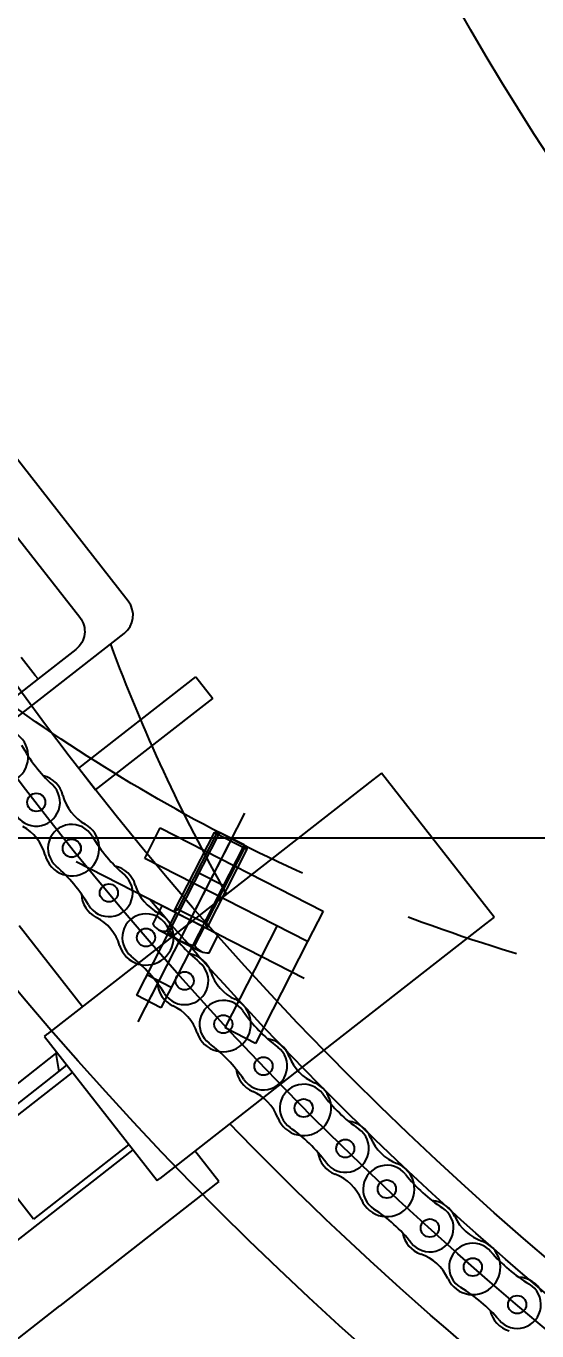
# Model space of a CAD drawing. Header units: millimetres. Extents: x 10462777 to 22643323, y 453826 to 1389191.
# Drawn here: x 11283022 to 11283246, y 585174 to 585745 of the extents above; entities that cross this region are included whole.
import ezdxf

# ---------------------------------------------------------------- set-up
doc = ezdxf.new("R2010")
doc.units = ezdxf.units.MM
doc.header["$LTSCALE"] = 200
doc.header["$MEASUREMENT"] = 0
doc.header["$PDMODE"] = 35
doc.header["$PDSIZE"] = -5
doc.linetypes.add('HIDDEN', pattern=[3.75, 2.5, -1.25])
doc.linetypes.add('PHANTOM', pattern=[2.5, 1.25, -0.25, 0.25, -0.25, 0.25, -0.25])
doc.layers.get('0').update_dxf_attribs({"linetype": 'CONTINUOUS'})
doc.layers.get('DEFPOINTS').update_dxf_attribs({"linetype": 'CONTINUOUS'})
doc.layers.add('203', color=7, linetype='CONTINUOUS', true_color=0xffffff)
for name, color, linetype in [('7', 7, 'CONTINUOUS'), ('CENTER', 1, 'CONTINUOUS'), ('H', 30, 'CONTINUOUS'), ('HIDDEN', 7, 'HIDDEN'), ('THIN', 3, 'CONTINUOUS')]:
    doc.layers.add(name, color=color, linetype=linetype)
doc.layers.add('LAYOUT', color=8, linetype='CONTINUOUS', lineweight=25)
doc.styles.get("Standard").update_dxf_attribs({"font": 'SYMBOL'})
doc.dimstyles.new('ROMANS', dxfattribs={"dimtxt": 2.5, "dimasz": 2.5, "dimexe": 1.25, "dimexo": 0.625, "dimtad": 1, "dimdec": 4, "dimdsep": 46, "dimlunit": 6, "dimtxsty": 'Standard', "dimcen": 2.5, "dimadec": 0, "dimazin": 0, "dimtfac": 1, "dimtdec": 4, "dimtmove": 0, "dimatfit": 3, "dimfxl": 1, "dimtolj": 1, "dimtzin": 0, "dimarcsym": 0})

# ---------------------------------------------------------------- blocks, each defined once
blk = doc.blocks.new('A$C107C3577')
at = {"color": 151}
blk.add_line((2172, 136.11), (2172, 1873.11), dxfattribs=at)
blk = doc.blocks.new('r710ic')
at = {"layer": 'LAYOUT', "color": 3}
blk.add_circle((272041.37, 104232.63), 2050.12, dxfattribs=at)
blk = doc.blocks.new('*D377')
at = {"layer": '7', "color": 1, "lineweight": -2, "transparency": 16777216}
for p, q in [((11282882.71, 587138.36), (11282851.38, 587158.97)), ((11282914.03, 587117.75), (11285428.62, 585463.38)), ((11285739.14, 585259.09), (11285459.95, 585442.77))]:
    blk.add_line(p, q, dxfattribs=at)
at = {"layer": '7', "color": 1, "transparency": 16777216}
for points in [[(11282886.14, 587143.58), (11282879.27, 587133.14), (11282914.03, 587117.75)], [(11285463.39, 585447.99), (11285456.51, 585437.55), (11285428.62, 585463.38)]]:
    blk.add_solid(points, dxfattribs=at)
at = {"layer": 'DEFPOINTS', "color": 0, "transparency": 16777216}
for p in [(11282914.03, 587117.75), (11285428.62, 585463.38)]:
    blk.add_point(p, dxfattribs=at)
at = {"layer": '7', "color": 4, "transparency": 16777216, "insert": (11285676.39, 585344.51), "char_height": 37.5, "attachment_point": 5, "rotation": 326.6587}
blk.add_mtext('\\A1;∅3,010', dxfattribs=at)
blk = doc.blocks.new('A$C08586AF6')
at = {"layer": '7', "color": 71, "linetype": 'PHANTOM'}
for p, q in [((1349.9, 231.29), (1270.71, 152.1)), ((1286.26, 224.22), (1277.78, 215.74)), ((1286.26, 224.22), (1342.83, 167.65)), ((1345.66, 156.34), (1282.04, 219.96)), ((1277.78, 215.74), (1334.35, 159.17)), ((1300.4, 210.08), (1291.92, 201.6)), ((1335.76, 174.73), (1327.27, 166.24)), ((1342.83, 167.65), (1334.35, 159.17))]:
    blk.add_line(p, q, dxfattribs=at)
blk.add_circle((751, 751), 751, dxfattribs=at)
blk = doc.blocks.new('*D379')
at = {"layer": '7', "color": 1, "lineweight": -2, "transparency": 16777216}
blk.add_line((11283763.22, 585798.29), (11284000.17, 585599.1), dxfattribs=at)
at = {"layer": '7', "color": 1, "transparency": 16777216}
blk.add_solid([(11284004.19, 585603.88), (11283996.15, 585594.31), (11284028.87, 585574.97)], dxfattribs=at)
at = {"layer": 'DEFPOINTS', "color": 0, "transparency": 16777216}
for p in [(11282879.16, 586541.49), (11284028.87, 585574.97)]:
    blk.add_point(p, dxfattribs=at)
at = {"layer": '7', "color": 4, "transparency": 16777216, "insert": (11283865.41, 585760.56), "char_height": 37.5, "attachment_point": 5, "rotation": 319.9475}
blk.add_mtext('\\A1;∅1,502', dxfattribs=at)
blk = doc.blocks.new('A$C599E23C4')
at = {"layer": '7', "color": 1}
for p, q in [((50, 24.25), (50, 3.46)), ((1.08, 21.86), (1.08, 5.86)), ((38.12, 21.86), (38.12, 5.86)), ((48.93, 20.78), (40, 20.78)), ((48.93, 6.93), (40, 6.93))]:
    blk.add_line(p, q, dxfattribs=at)
blk.add_lwpolyline([(40, 27.71), (48.93, 27.71, -0.309401), (48.93, 20.78, -0.154701), (48.93, 6.93, -0.309401), (48.93, 0), (40, 0), (40, 27.71)], format="xyb", dxfattribs=at)
blk.add_lwpolyline([(40, 21.86), (1.08, 21.86), (0, 20.77), (0, 6.94), (1.08, 5.86), (40, 5.86)], dxfattribs=at)
at = {"layer": 'THIN', "color": 1}
for points in [[(40, 21.86), (38.12, 20.77), (0, 20.77)], [(40, 5.86), (38.12, 6.94), (0, 6.94)]]:
    blk.add_lwpolyline(points, dxfattribs=at)

msp = doc.modelspace()

# ---------------------------------------------------------------- linework, layer by layer
at = {"color": 31}
for centre in [(11283026.9344, 585405.31379, 0), (11283042.47, 585385.23008, 0), (11283042.47565, 585385.22326, 0), (11283058.70674, 585365.69733, 0), (11283074.9376, 585346.17119, 0), (11283074.94348, 585346.16458, 0), (11283091.84983, 585327.22029, 0), (11283108.75595, 585308.2758, 0), (11283108.76205, 585308.26939, 0), (11283126.32282, 585289.9301, 0), (11283143.88337, 585271.59058, 0), (11283143.8897, 585271.5844, 0), (11283162.08326, 585253.87268, 0), (11283180.27661, 585236.16074, 0), (11283180.28315, 585236.15478, 0), (11283199.08709, 585219.09247, 0), (11283217.89082, 585202.02992, 0), (11283217.89756, 585202.02419, 0), (11283237.2887, 585185.6323, 0)]:
    msp.add_circle(centre, 3.97, dxfattribs=at)
for centre, radius, start, end in [((11283011.39856, 585425.39732, 0), 12.05, 306.9564632, 58.8529), ((11283079.49847, 585462.0316, 0), 66.92976, 208.2715131, 227.176723), ((11283026.9344, 585405.31379, 0), 10.4, 208.2715131, 47.1767321), ((11283026.9344, 585405.31379, 0), 12.05, 14.5841821, 75.1768233), ((11283058.2104, 585413.45136, 0), 20.26731, 194.5841731, 240.864063), ((11283011.19964, 585377.08569, 0), 20.26731, 14.5841821, 60.8640733), ((11283042.47, 585385.23008, 0), 10.4, 30.2826923, 229.1878963), ((11283042.47565, 585385.22326, 0), 12.05, 308.9676363, 60.8640733), ((11283109.24796, 585424.2249, 0), 66.92976, 210.2826864, 229.1878963), ((11283042.47565, 585385.22326, 0), 12.05, 194.5841731, 308.9676363), ((11282991.92879, 585326.7025, 0), 66.92976, 30.2826923, 49.1879053), ((11283058.70674, 585365.69733, 0), 12.05, 16.5953553, 77.1879964), ((11283058.70674, 585365.69733, 0), 10.4, 210.2826864, 49.1879053), ((11283089.6779, 585374.92749, 0), 20.26731, 196.5953464, 242.8752365), ((11283058.70674, 585365.69733, 0), 12.05, 182.2825964, 242.8752365), ((11283043.97233, 585336.93441, 0), 20.26731, 16.5953553, 62.8752464), ((11283074.9376, 585346.17119, 0), 10.4, 32.2938655, 231.1990696), ((11283074.94348, 585346.16458, 0), 12.05, 310.9788096, 62.8752464), ((11283140.30592, 585387.48553, 0), 66.92976, 212.2938596, 231.1990696), ((11283074.94348, 585346.16458, 0), 12.05, 196.5953464, 310.9788096), ((11283026.48151, 585285.90595, 0), 66.92976, 32.2938655, 51.1990786), ((11283091.84983, 585327.22029, 0), 12.05, 18.6065286, 79.1991696), ((11283091.84983, 585327.22029, 0), 10.4, 212.2938596, 51.1990786), ((11283091.84983, 585327.22029, 0), 12.05, 184.2937696, 244.8864096), ((11283122.47798, 585337.53169, 0), 20.26731, 198.6065196, 244.8864096), ((11283078.13391, 585297.958, 0), 20.26731, 18.6065286, 64.8864197), ((11283108.75595, 585308.2758, 0), 10.4, 34.3050388, 233.2102427), ((11283108.76205, 585308.26939, 0), 12.05, 312.9899827, 64.8864197), ((11283172.6341, 585351.85874, 0), 66.92976, 214.3050328, 233.2102427), ((11283108.76205, 585308.26939, 0), 12.05, 198.6065196, 312.9899827), ((11283062.44467, 585246.34714, 0), 66.92976, 34.3050388, 53.2102518), ((11283126.32282, 585289.9301, 0), 10.4, 214.3050328, 53.2102518), ((11283126.32282, 585289.9301, 0), 12.05, 20.6177016, 81.2103429), ((11283156.57023, 585301.31001, 0), 20.26731, 200.6176927, 246.8975827), ((11283126.32282, 585289.9301, 0), 12.05, 186.3049427, 246.8975827), ((11283143.88337, 585271.59058, 0), 10.4, 36.3162118, 235.2214159), ((11283143.8897, 585271.5844, 0), 12.05, 315.001156, 66.8975927), ((11283113.64229, 585260.20448, 0), 20.26731, 20.6177016, 66.8975927), ((11283206.19266, 585317.38845, 0), 66.92976, 216.316206, 235.2214159), ((11283143.8897, 585271.5844, 0), 12.05, 200.6176927, 315.001156), ((11283162.08326, 585253.87268, 0), 12.05, 22.6288749, 83.221516), ((11283099.77398, 585208.07481, 0), 66.92976, 36.3162118, 55.221425), ((11283162.08326, 585253.87268, 0), 10.4, 216.316206, 55.221425), ((11283191.91267, 585266.3071, 0), 20.26731, 202.6288659, 248.9087558), ((11283162.08326, 585253.87268, 0), 12.05, 188.3161159, 248.9087558), ((11283180.27661, 585236.16074, 0), 10.4, 38.3273851, 237.2325891), ((11283180.28315, 585236.15478, 0), 12.05, 317.0123291, 68.9087659), ((11283150.45375, 585223.72036, 0), 20.26731, 22.6288749, 68.9087659), ((11283240.94027, 585284.1171, 0), 66.92976, 218.3273793, 237.2325891), ((11283180.28315, 585236.15478, 0), 12.05, 202.6288659, 317.0123291), ((11283199.08709, 585219.09247, 0), 12.05, 24.6400481, 85.2326892), ((11283138.42343, 585171.1361, 0), 66.92976, 38.3273851, 57.232598), ((11283199.08709, 585219.09247, 0), 10.4, 218.3273793, 57.232598), ((11283228.46174, 585232.56607, 0), 20.26731, 204.6400391, 250.9199291), ((11283199.08709, 585219.09247, 0), 12.05, 190.3272891, 250.9199291), ((11283217.89082, 585202.02992, 0), 10.4, 40.3385582, 239.2437624), ((11283217.89756, 585202.02419, 0), 12.05, 319.0235023, 70.9199391), ((11283188.52291, 585188.55058, 0), 20.26731, 24.6400481, 70.9199391), ((11283276.8341, 585252.08569, 0), 66.92976, 220.3385522, 239.2437624), ((11283217.89756, 585202.02419, 0), 12.05, 204.6400391, 319.0235023), ((11283237.2887, 585185.6323, 0), 12.05, 26.6512213, 87.2438624), ((11283178.34542, 585135.57652, 0), 66.92976, 40.3385582, 59.2437713), ((11283237.2887, 585185.6323, 0), 10.4, 220.3385522, 59.2437713), ((11283237.2887, 585185.6323, 0), 12.05, 192.3384623, 252.9311023)]:
    msp.add_arc(centre, radius, start, end, dxfattribs=at)
at = {"layer": '203', "color": 252, "linetype": 'Continuous'}
for p, q in [((11283067.16401, 585493.25502, 0), (11282944.02997, 585650.85941, 0)), ((11283014.93145, 585525.99951, 0), (11283045.99802, 585486.23611, 0)), ((11283004.75997, 585431.80928, 0), (11283065.44049, 585479.2181, 0)), ((11283026.4947, 585460.84616, 0), (11283020.338, 585468.72638, 0)), ((11283044.27451, 585472.19919, 0), (11283027.72622, 585459.27025, 0)), ((11283027.72604, 585459.27011, 0), (11282999.35759, 585437.10625, 0)), ((11283027.72604, 585459.27011, 0), (11283026.4947, 585460.84616, 0)), ((11283177.90809, 585418.06529, 0), (11283174.22048, 585415.18422, 0)), ((11283227.16171, 585355.02354, 0), (11283177.90809, 585418.06529, 0)), ((11283174.22048, 585415.18422, 0), (11283090.81646, 585350.02186, 0)), ((11283227.16171, 585355.02354, 0), (11283223.4741, 585352.14246, 0)), ((11283047.11556, 585315.87933, 0), (11283019.41057, 585351.34009, 0)), ((11283090.81646, 585350.02186, 0), (11283079.95153, 585341.53324, 0)), ((11283223.4741, 585352.14246, 0), (11283140.07008, 585286.9801, 0)), ((11283079.95153, 585341.53324, 0), (11283031.73651, 585303.86353, 0)), ((11283030.52861, 585302.91982, 0), (11283031.73651, 585303.86353, 0)), ((11283030.52861, 585302.91982, 0), (11283079.78223, 585239.87806, 0)), ((11282981.73479, 585253.37659, 0), (11283036.073, 585295.83025, 0)), ((11283036.96279, 585287.64238, 0), (11283035.6234, 585295.47878, 0)), ((11283001.05221, 585254.50961, 0), (11283042.84112, 585287.15868, 0)), ((11283030.4888, 585282.58414, 0), (11283040.38299, 585290.31433, 0)), ((11283140.07008, 585286.9801, 0), (11283129.20515, 585278.49148, 0)), ((11282989.19657, 585250.32311, 0), (11283030.4888, 585282.58414, 0)), ((11283129.20515, 585278.49148, 0), (11283080.99012, 585240.82178, 0)), ((11283025.67902, 585222.98874, 0), (11283001.05221, 585254.50961, 0)), ((11283016.37928, 585211.91587, 0), (11283069.31478, 585253.27361, 0)), ((11283067.46793, 585255.63781, 0), (11283025.67902, 585222.98874, 0)), ((11283106.83574, 585239.44097, 0), (11283096.36935, 585252.83735, 0)), ((11283079.78223, 585239.87806, 0), (11283080.99012, 585240.82178, 0)), ((11283106.83574, 585239.44097, 0), (11283037.31206, 585185.12312, 0)), ((11282886.12925, 585067.00617, 0), (11283037.31206, 585185.12312, 0))]:
    msp.add_line(p, q, dxfattribs=at)
for centre, radius, start, end in [((11283059.28379, 585487.09832, 0), 10.00014, 308, 38), ((11283762.89579, 585734.45666, 0), 750.01065, 200.28374988, 209.50312445)]:
    msp.add_arc(centre, radius, start, end, dxfattribs=at)
at = {"layer": '203', "color": 252, "linetype": 'Continuous', "extrusion": (0, 0, -1)}
msp.add_arc((-11283038.1178, 585480.07941, 0), 10.00014, 142, 232, dxfattribs=at)
at = {"layer": '7'}
for p, q in [((11283074.36634, 585380.77568, 0), (11283081.1885, 585394.1345, 0)), ((11283081.1885, 585394.1345, 0), (11283152.43556, 585357.74966, 0)), ((11283145.6134, 585344.39084, 0), (11283074.36634, 585380.77568, 0)), ((11283152.43556, 585357.74966, 0), (11283145.6134, 585344.39084, 0)), ((11283109.51405, 585306.68358, 0), (11283132.25457, 585351.213, 0)), ((11283145.6134, 585344.39084, 0), (11283122.87287, 585299.86143, 0)), ((11283122.87287, 585299.86143, 0), (11283109.51405, 585306.68358, 0))]:
    msp.add_line(p, q, dxfattribs=at)
at = {"layer": '7', "color": 4}
for radius in [1505, 1423]:
    msp.add_circle((11284171.32774, 586290.56642, 0), radius, dxfattribs=at)
at = {"layer": 'CENTER'}
msp.add_line((11283077.20643, 585320.37548, 0), (11283118.13938, 585400.52842, 0), dxfattribs=at)
for radius in [1447.05, 1100]:
    msp.add_circle((11284171.32774, 586290.56642, 0), radius, dxfattribs=at)
at = {"layer": 'H'}
for p, q in [((11283045.49283, 585420.24422, 0), (11283096.75034, 585460.21505, 0)), ((11283096.75034, 585460.21505, 0), (11283104.12957, 585450.75212, 0)), ((11283052.87205, 585410.7813, 0), (11283104.12957, 585450.75212, 0)), ((11283045.49283, 585420.24422, 0), (11283052.87205, 585410.7813, 0))]:
    msp.add_line(p, q, dxfattribs=at)
at = {"layer": 'HIDDEN'}
for radius in [1475, 1435]:
    msp.add_circle((11284171.32774, 586290.56642, 0), radius, dxfattribs=at)

# ---------------------------------------------------------------- block references
at = {"xscale": 1.000514211750324, "yscale": 1.000514211750324, "zscale": 1.000514211750324, "rotation": 270}
msp.add_blockref('A$C107C3577', (11282865.35177, 587562.83797, 0), dxfattribs=at)
at = {"layer": '7', "rotation": 287.9472566882953}
msp.add_blockref('A$C08586AF6', (11282508.14601, 586541.27043, 0), dxfattribs=at)
at = {"layer": '7', "xscale": -1, "rotation": 62.94725668829525}
msp.add_blockref('A$C599E23C4', (11283124.79459, 585383.09401, 0), dxfattribs=at)
at = {"layer": 'LAYOUT', "color": 2, "rotation": 270}
msp.add_blockref('r710ic', (11177875.24796, 856316.46559, 0), dxfattribs=at)

# ---------------------------------------------------------------- dimensions: what is measured, and where the dimension line sits
at = {"layer": '7'}
for p1, p2, picture, middle in [((11282914.03352, 587117.75215, 0), (11285428.62197, 585463.3807, 0), '*D377', (11285656.12107, 585313.7069, 0)), ((11282879.15977, 586541.48783, 0), (11284028.87412, 585574.96783, 0), '*D379', (11283841.68266, 585732.33239, 0))]:
    dim = msp.add_diameter_dim_2p(p1=p1, p2=p2, dimstyle='ROMANS', override={"dimscale": 15, "dimexo": 1, "dimgap": 1, "dimclrd": 1, "dimclre": 1, "dimclrt": 4, "dimadec": 4, "dimazin": 2}, dxfattribs=at)
    dim.commit()
    dim.dimension.update_dxf_attribs({"geometry": picture, "text_midpoint": middle, "dimtype": 163})

doc.saveas('drawing.dxf')
